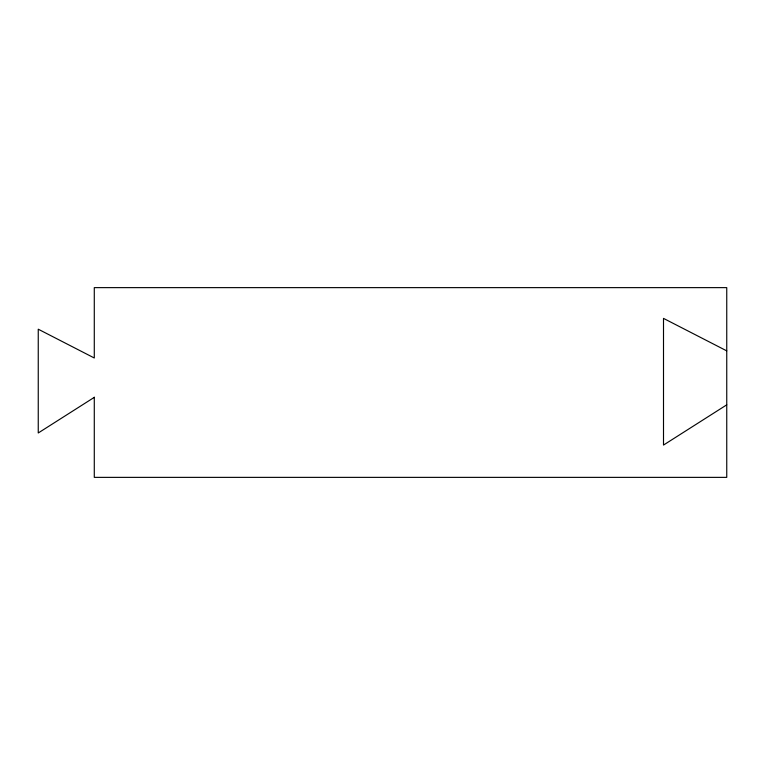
<?xml version="1.0" encoding="UTF-8"?>
<svg xmlns="http://www.w3.org/2000/svg" width="765" height="765" viewBox="0 0 765 765"><rect width="100%" height="100%" fill="white"/><g stroke="black" fill="none" stroke-linecap="round" stroke-linejoin="round"><path stroke-width="1.15" d="M94.286 397.351L38.25 432.98L38.25 329.199L94.286 357.991L94.286 287.63L726.75 287.63L726.75 477.37L94.286 477.37L94.286 397.198M726.75 404.838L663.504 445.067L663.504 318.383L726.75 350.877"/></g></svg>
